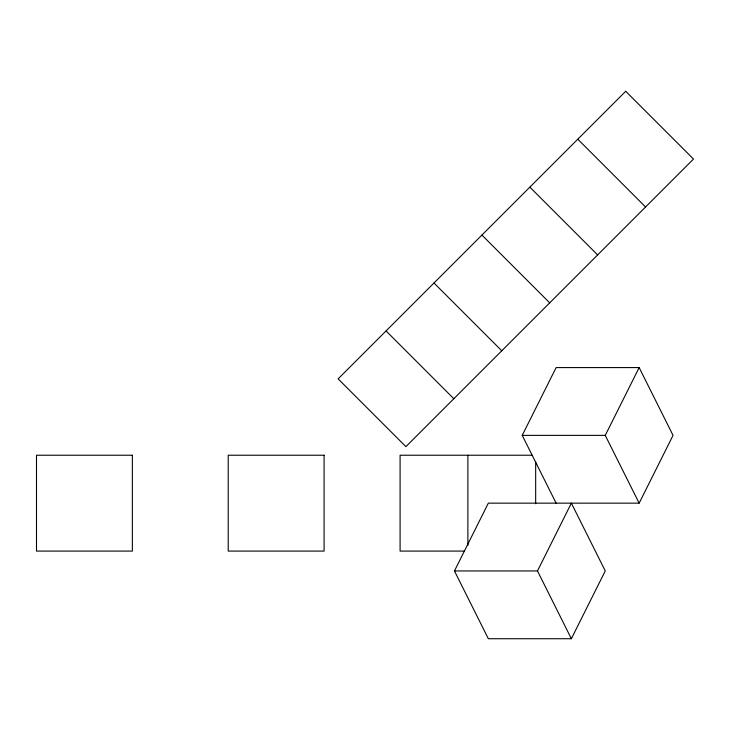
<?xml version="1.0" encoding="UTF-8"?>
<svg xmlns="http://www.w3.org/2000/svg" width="730" height="730" viewBox="0 0 730 730"><rect width="100%" height="100%" fill="white"/><g stroke="black" fill="none" stroke-linecap="round" stroke-linejoin="round"><path stroke-width="1.09" d="M571.362 638.723L537.472 570.942L571.362 503.152L605.252 570.942L571.362 638.723L488.343 638.723L454.452 570.942L488.343 503.152L639.152 503.152L673.042 435.372L639.152 367.582L556.123 367.582L522.233 435.372L556.123 503.152M639.152 503.152L605.252 435.372L639.152 367.582M522.233 435.372L605.252 435.372M532.279 455.228L400.095 455.228L400.095 551.086L464.49 551.086M454.452 570.942L537.472 570.942M577.786 139.202L645.566 206.992M529.852 187.136L597.642 254.925M481.919 235.069L549.708 302.85M433.985 283.003L501.775 350.783M386.06 330.927L453.841 398.717M535.665 461.99L535.665 503.718M467.884 455.228L467.884 545.447M625.71 91.277L338.127 378.861L405.916 446.651L693.5 159.058L625.71 91.277M132.358 455.228L36.5 455.228L36.5 551.086L132.358 551.086L132.358 455.228M324.084 455.228L228.225 455.228L228.225 551.086L324.084 551.086L324.084 455.228"/></g></svg>
